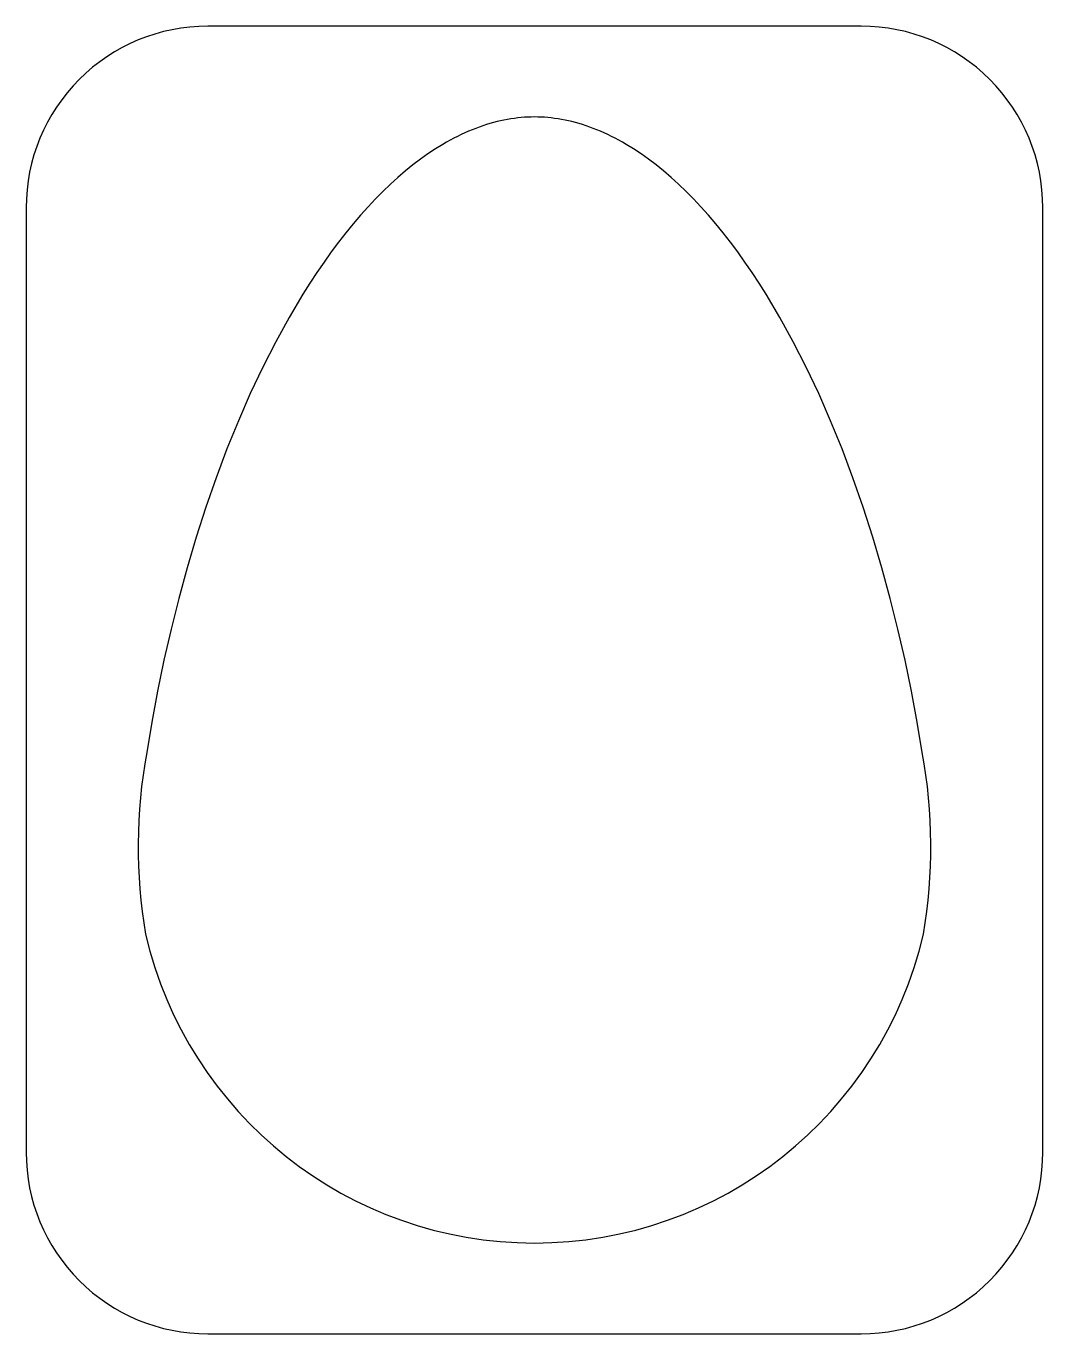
# Model space of a CAD drawing. Extents: x -221 to 104, y -309 to -96.
# Drawn here: x -109 to -81, y -309 to -273 of the extents above; entities that cross this region are included whole.
import ezdxf

# ---------------------------------------------------------------- set-up
doc = ezdxf.new("R2010")
doc.units = 0
doc.layers.add('DEFAULT', color=7, linetype='CONTINUOUS')
doc.layers.add('EGGS', color=7, linetype='CONTINUOUS')

msp = doc.modelspace()

# ---------------------------------------------------------------- linework, layer by layer
at = {"layer": 'DEFAULT'}
msp.add_lwpolyline([(-104, -309), (-86, -309, 0.414214), (-81, -304), (-81, -278, 0.414214), (-86, -273), (-104, -273, 0.414214), (-109, -278), (-109, -304, 0.414214)], format="xyb", close=True, dxfattribs=at)
at = {"layer": 'EGGS'}
msp.add_lwpolyline([(-84.321, -293), (-84.461, -292.157), (-84.619, -291.308), (-84.795, -290.456), (-84.99, -289.604), (-85.202, -288.754), (-85.433, -287.909), (-85.681, -287.072), (-85.947, -286.246), (-86.229, -285.434), (-86.529, -284.639), (-86.844, -283.864), (-87.173, -283.112), (-87.517, -282.385), (-87.873, -281.686), (-88.241, -281.018), (-88.62, -280.382), (-88.812, -280.077), (-89.007, -279.781), (-89.204, -279.494), (-89.402, -279.217), (-89.603, -278.949), (-89.804, -278.691), (-90.007, -278.442), (-90.211, -278.204), (-90.416, -277.975), (-90.621, -277.757), (-90.827, -277.549), (-91.033, -277.351), (-91.24, -277.164), (-91.447, -276.986), (-91.653, -276.82), (-91.859, -276.663), (-92.065, -276.517), (-92.27, -276.381), (-92.474, -276.256), (-92.576, -276.196), (-92.677, -276.14), (-92.779, -276.086), (-92.88, -276.034), (-92.981, -275.985), (-93.081, -275.939), (-93.181, -275.895), (-93.281, -275.853), (-93.38, -275.814), (-93.479, -275.777), (-93.578, -275.743), (-93.676, -275.711), (-93.774, -275.681), (-93.871, -275.654), (-93.968, -275.629), (-94.064, -275.606), (-94.16, -275.586), (-94.255, -275.567), (-94.35, -275.551), (-94.445, -275.538), (-94.539, -275.526), (-94.632, -275.517), (-94.725, -275.509), (-94.817, -275.504), (-94.909, -275.501), (-95, -275.5), (-95.091, -275.501), (-95.183, -275.504), (-95.275, -275.509), (-95.368, -275.517), (-95.461, -275.526), (-95.555, -275.538), (-95.65, -275.551), (-95.745, -275.567), (-95.84, -275.586), (-95.936, -275.606), (-96.032, -275.629), (-96.129, -275.654), (-96.226, -275.681), (-96.324, -275.711), (-96.422, -275.743), (-96.521, -275.777), (-96.62, -275.814), (-96.719, -275.853), (-96.819, -275.895), (-96.919, -275.939), (-97.019, -275.985), (-97.12, -276.034), (-97.221, -276.086), (-97.323, -276.14), (-97.424, -276.196), (-97.526, -276.256), (-97.73, -276.381), (-97.935, -276.517), (-98.141, -276.663), (-98.347, -276.82), (-98.553, -276.986), (-98.76, -277.164), (-98.967, -277.351), (-99.173, -277.549), (-99.379, -277.757), (-99.584, -277.975), (-99.789, -278.204), (-99.993, -278.442), (-100.196, -278.691), (-100.397, -278.949), (-100.598, -279.217), (-100.796, -279.494), (-100.993, -279.781), (-101.188, -280.077), (-101.38, -280.382), (-101.759, -281.018), (-102.127, -281.686), (-102.483, -282.385), (-102.827, -283.112), (-103.156, -283.864), (-103.471, -284.639), (-103.771, -285.434), (-104.053, -286.246), (-104.319, -287.072), (-104.567, -287.909), (-104.798, -288.754), (-105.01, -289.604), (-105.205, -290.456), (-105.381, -291.308), (-105.539, -292.157), (-105.679, -293, 0.08789), (-105.712, -298, 0.793492), (-84.288, -298, 0.08789)], format="xyb", close=True, dxfattribs=at)

doc.saveas('drawing.dxf')
